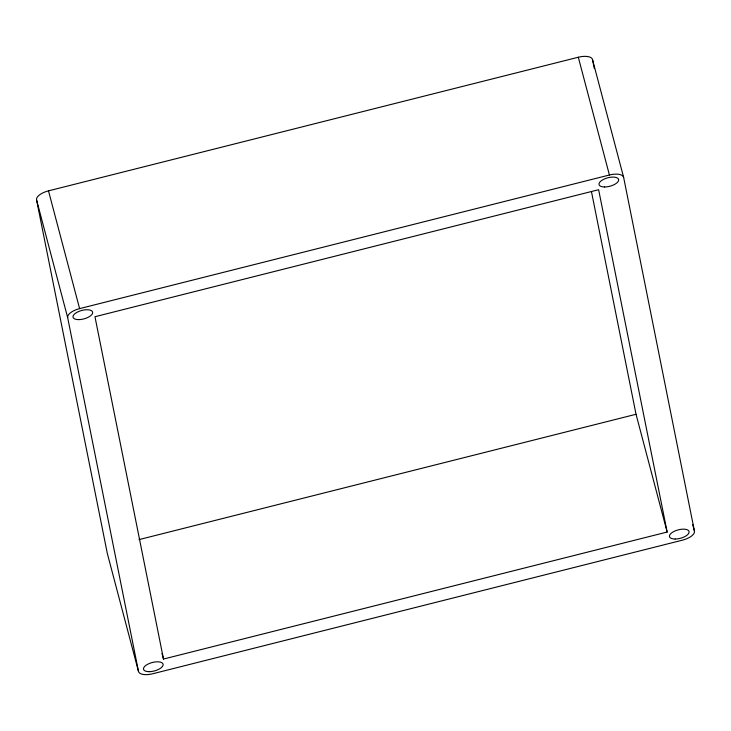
<?xml version="1.0" encoding="UTF-8"?>
<svg xmlns="http://www.w3.org/2000/svg" width="731" height="731" viewBox="0 0 731 731"><rect width="100%" height="100%" fill="white"/><g stroke="black" fill="none" stroke-linecap="round" stroke-linejoin="round"><path stroke-width="1.1" d="M48.493 190.855L578.303 57.237A13.496 5.811 -14.8 0 1 592.53 59.65L623.644 177.414L694.45 531.145A13.496 5.811 -14.8 0 1 682.507 540.145L152.697 673.763A13.496 5.811 -14.8 0 1 138.47 671.35L107.356 553.586L36.55 199.855A13.496 5.811 -14.8 0 1 48.493 190.855L79.606 308.619A13.496 5.811 -14.8 0 0 67.663 317.62L138.47 671.35M79.606 308.619L609.416 175.001A13.496 5.811 -14.8 0 1 623.644 177.414M139.018 539.615L636.034 414.276L591.47 191.65M163.497 659.051L667.147 532.04L598.625 189.713L94.966 316.724L163.497 659.051L162.035 653.551M578.303 57.237L609.416 175.001M692.705 524.538L694.45 531.145M636.034 414.276L667.147 532.04M36.55 199.855L67.663 317.62M592.53 59.65L594.321 68.604M149.142 671.679A10.124 4.359 -14.8 0 0 163.114 664.26A10.124 4.359 -14.8 0 0 147.653 664.269A10.124 4.359 -14.8 0 0 149.142 671.679M675.124 539.03A10.124 4.359 -14.8 0 0 689.095 531.62A10.124 4.359 -14.8 0 0 673.635 531.62A10.124 4.359 -14.8 0 0 675.124 539.03M604.647 186.972A10.124 4.359 -14.8 0 0 618.627 179.552A10.124 4.359 -14.8 0 0 603.166 179.561A10.124 4.359 -14.8 0 0 604.647 186.972M78.665 319.621A10.124 4.359 -14.8 0 0 92.645 312.201A10.124 4.359 -14.8 0 0 77.184 312.201A10.124 4.359 -14.8 0 0 78.665 319.621"/></g></svg>
